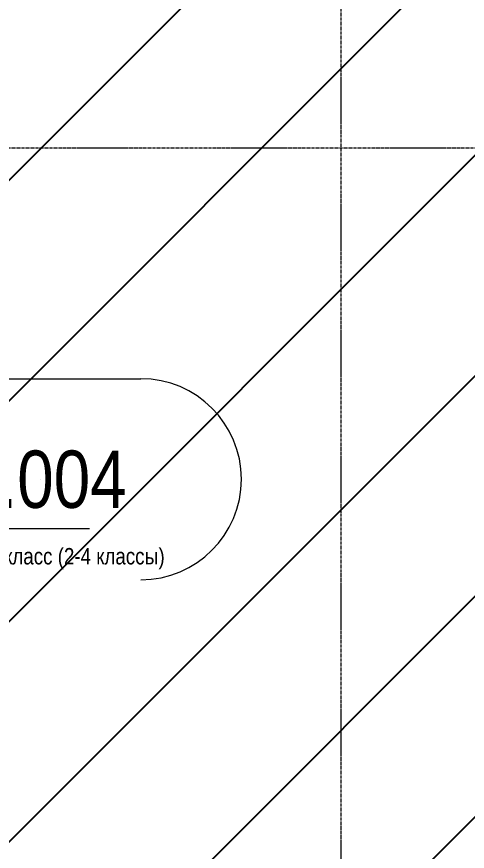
# Model space of a CAD drawing. Header units: millimetres. Extents: x 538266 to 1167394, y 114608 to 637157.
# Drawn here: x 1048651 to 1051404, y 513772 to 518869 of the extents above; entities that cross this region are included whole.
import ezdxf
from ezdxf.enums import TextEntityAlignment as Align

# ---------------------------------------------------------------- set-up
doc = ezdxf.new("R2010")
doc.units = ezdxf.units.MM
doc.linetypes.add('CENTER2', pattern=[28.575, 19.05, -3.175, 3.175, -3.175])
doc.layers.get('Defpoints').update_dxf_attribs({"color": 140})
doc.layers.add('АР_Area', color=5, linetype='Continuous', lineweight=5)
doc.layers.add('РД_Оси_100', color=7, linetype='Continuous', lineweight=0, true_color=0x525252)
doc.layers.add('ФВ-5', color=7, linetype='Continuous')
doc.styles.add('style1', font='ARIALN.TTF')

# ---------------------------------------------------------------- blocks, each defined once
blk = doc.blocks.new('СОШ_2200_АР_ОСИ_М100_28.05.24')
at = {"layer": 'РД_Оси_100', "color": 251, "linetype": 'CENTER2', "true_color": 0x636466}
for p, q in [((4200, -6155), (4200, 139938.679)), ((-5954.958, 21300), (29555, 21300))]:
    blk.add_line(p, q, dxfattribs=at)
blk = doc.blocks.new('MOK-МаркаПом_овал_ареал')
for p, q in [((-5.365, 6.138), (5.888, 6.138)), ((-2.75, -3), (2.75, -3))]:
    blk.add_line(p, q)
for centre, radius, start, end in [((-5.365, 0), 6.138, 90, 270), ((5.888, 0), 6.138, 270, 90), ((-7.411, 0), 7.161, 0, 0.001)]:
    blk.add_arc(centre, radius, start, end)
at = {"color": 0, "style": 'style1'}
blk.add_attdef('АР-ПОМЕЩЕНИЕ:НОМЕР', text='', height=3, dxfattribs=at).set_placement((0.261, 0), align=Align.MIDDLE)
at = {"layer": 'Defpoints', "color": 2, "style": 'style1'}
blk.add_attdef('АР-ПОМЕЩЕНИЕ:НАИМЕНОВАНИЕ', text='', height=1, dxfattribs=at).set_placement((-0.094, -4.814), align=Align.MIDDLE)

msp = doc.modelspace()

# ---------------------------------------------------------------- hatches: boundary and pattern name
at = {"layer": 'ФВ-5'}
h = msp.add_hatch(dxfattribs=at)
h.set_pattern_fill('ANSI31', color=3, scale=300, style=0)
h.paths.add_polyline_path([(1054123.6, 541968.7), (1046553.6, 541968.7), (1046553.6, 510388.7), (1054123.6, 510388.7)])

# ---------------------------------------------------------------- block references
at = {"layer": 'АР_Area', "color": 18, "linetype": 'Continuous', "lineweight": 15, "true_color": 0x000000}
ref = msp.add_blockref('MOK-МаркаПом_овал_ареал', (1048821.1, 516044.4), dxfattribs=dict(at, xscale=100, yscale=100, zscale=100))
ref.add_attrib('АР-ПОМЕЩЕНИЕ:НОМЕР', '3.004', dxfattribs={"layer": '0', "color": 0, "height": 350, "style": 'style1'}).set_placement((1048821.1, 516044.4), align=Align.MIDDLE)
ref.add_attrib('АР-ПОМЕЩЕНИЕ:НАИМЕНОВАНИЕ', 'Учебный класс (2-4 классы)', dxfattribs={"layer": 'Defpoints', "color": 2, "height": 100, "style": 'style1'}).set_placement((1048811.7, 515563), align=Align.MIDDLE)
at = {"layer": 'РД_Оси_100', "lineweight": 25}
msp.add_blockref('СОШ_2200_АР_ОСИ_М100_28.05.24', (1046433.6, 496768.7), dxfattribs=at)

doc.saveas('drawing.dxf')
